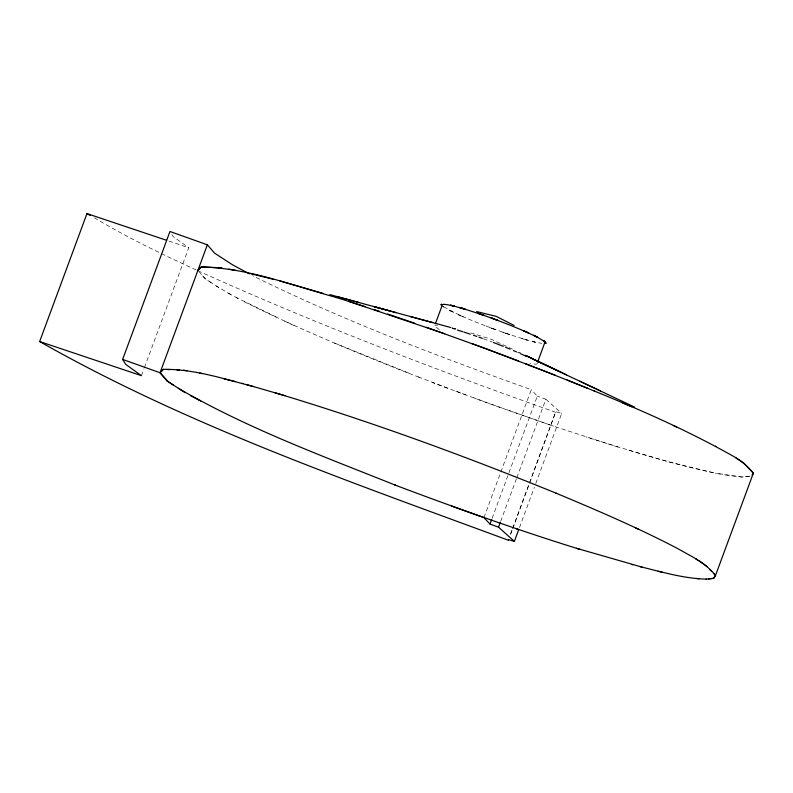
<?xml version="1.0" encoding="UTF-8"?>
<svg xmlns="http://www.w3.org/2000/svg" width="793" height="793" viewBox="0 0 793 793"><rect width="100%" height="100%" fill="white"/><g stroke="black" fill="none" stroke-linecap="round" stroke-linejoin="round"><path stroke-width="0.59" stroke-dasharray="3.96 2.97" d="M529.764 482.64L555.784 411.686L561.682 413.45L534.819 486.069M141.441 375.674L144.009 368.755M144.435 367.605L188.774 247.743L173.092 236.453L171.209 233.479M483.958 517.601L531.28 389.67C437.875 356.305 344.896 321.066 255.782 277.312L252.6 275.597M492.126 518.325L537.317 396.143L531.28 389.67M500.661 521.407L516.431 478.764M516.858 477.604L545.852 399.236L537.317 396.143M510.593 533.858L512.298 529.248M512.724 528.098L528.931 484.295M529.357 483.145L555.784 411.686M510.573 534.512L512.278 529.902M512.704 528.743L529.337 483.799M519.474 527.563L534.393 487.219M750.247 476.127L741.921 477.049L715.345 473.143M749.127 476.256L741.921 477.049L722.661 474.67M713.046 472.648L669.897 462.24L627.57 449.8M720.48 474.214C674.873 464.936 630.435 450.781 586.037 436.943M452.099 327.965L456.887 329.234M451.812 327.806L456.441 329.065M470.705 332.931L474.908 334.19M476.999 334.815L491.402 339.325L512.476 349.158M618.173 447.143L553.504 426.168L489.41 403.706L432.562 382.563M168.879 241.072L188.774 247.743M502.256 408.137L473.699 397.808M506.856 409.703L553.504 426.168M555.774 412.34C434.663 369.419 314.494 323.494 197.388 270.522M447.767 388.213L418.268 376.903M455.767 391.137L465.798 394.855M485.901 325.992L495.952 329.729A54.786 4.679 20.3 0 0 541.897 343.29M408.801 373.136L332.336 342.17M419.229 377.29C359.863 354.352 301.023 329.938 243.996 301.647M196.287 270.016C161.633 254.057 127.197 237.503 94.446 217.847M284.538 321.026L294.084 325.586M518.781 352.151L520.694 353.073M276.152 316.952L236.165 297.434M228.315 293.222L238.554 298.723M230.783 294.55L216.202 285.936M443.664 306.772L458.959 314.861A54.786 4.679 20.3 0 0 485.931 326.002M439.352 329.719L434.524 326.062A54.638 4.669 20.3 0 1 437.508 325.229M211.057 282.595L205.08 278.7L201.283 274.279M209.57 281.624L218.521 287.453M205.902 279.245L203.385 276.737M545.852 399.236L561.682 413.45M199.33 272.039L201.501 274.527M537.188 363.253A54.786 4.679 20.3 0 1 529.873 363.372M451.96 328.471A54.786 4.679 20.3 0 1 455.321 329.442M483.433 338.78A54.786 4.679 20.3 0 1 492.384 342.1M517.542 352.35A54.786 4.679 20.3 0 1 519.494 353.222M532.965 341.664L532.331 341.515L536.613 342.566L532.965 341.664M524.867 339.414L521.873 338.542L527.395 340.167L524.867 339.414M505.875 333.308L502.821 332.277L509.483 334.557L505.875 333.308M494.991 329.462L489.142 327.321L496.002 329.848L494.991 329.462M459.028 315.019L458.225 314.672L463.598 317.061L459.028 315.019M451.604 311.51L449.393 310.42L453.467 312.442L451.604 311.51M443.565 307.079L442.672 306.395L443.565 307.079"/><path stroke-width="1.19" d="M545.921 342.943L545.822 343.468L545.941 342.844M518.622 529.863L514.36 541.391L508.462 539.627L508.442 540.271C349.416 481.48 187.574 425.544 39.65 341.535L86.972 213.604L166.54 240.279M39.65 341.535L141.441 375.674L125.76 364.393L122.637 359.427L169.96 231.497L207.369 244.809L214.536 253.116L232.488 264.783L249.428 273.892M207.369 244.809L160.047 372.74L163.497 376.734M435.377 323.742L442.216 305.265A54.638 4.669 20.3 0 1 449.532 305.146L455.539 306.564A54.796 4.679 20.3 0 1 515.628 327.469A54.796 4.679 20.3 0 1 544.375 343.26M537.614 362.094L544.87 342.457M514.36 541.391L498.529 527.167L489.995 524.084L491.7 519.474M498.529 527.167L500.234 522.557M525.025 363.472C595.801 391.375 667.2 418.902 733.575 456.401C741.247 460.683 747.799 466.403 753.35 473.173L715.494 575.53L713.67 578.335L708.456 578.91M735.993 457.987L743.814 463.122L753.35 473.173L752.151 475.047L752.745 474.115M714.88 576.461L713.67 578.335L706.107 579.168M122.637 359.427L160.047 372.74L163.338 369.34C194.275 368.963 223.993 378.925 253.621 386.617M163.318 369.36L160.047 372.74L168.047 381.592M640.05 566.628C661.877 571.981 683.903 578.583 706.454 579.128M221.842 267.806L201.204 266.983L197.903 270.393L201.204 266.983C247.862 267.905 292.29 285.43 336.827 297.633M183.619 370.143L187.029 370.737M167.333 369.498L170.059 369.607M176.839 369.875L179.396 369.974M696.492 578.464L699.119 578.781M228.81 269.124L235.759 270.433M199.826 373.146L202.304 373.622M250.826 273.704L273.06 279.205M279.77 280.93L323.455 293.499M224.062 378.856L235.184 381.611M241.915 383.277L242.965 383.534M576.471 548.27L642.31 567.203M658.15 571.228L662.73 572.397M632.031 564.586L632.844 564.794M395.994 312.591L373.979 306.643L450.652 327.489M388.58 310.598L329.749 294.58M410.804 316.675L432.829 322.612M476.643 311.57L496.299 316.397L514.181 325.487M337.154 296.612L359.17 302.579M246.772 384.635L284.905 395.648M274.943 392.763C370.48 421.361 464.212 455.777 556.547 493.365C597.446 510.464 638.246 527.95 677.549 548.488C691.01 556.28 705.849 562.782 715.494 575.53L713.938 573.894M336.143 297.415L365.028 306.604M580.307 549.49C518.176 530.21 456.877 508.343 396.014 485.425L394.696 484.91M348.821 301.38L444.655 333.734M515.648 528.515L518.275 529.387M374.088 309.528L379.54 311.362M387.648 314.048L414.759 323.227M426.247 327.251L486.882 349.059L555.259 375.218M451.544 506.053L483.958 517.601L489.995 524.084M472.192 343.656L518.642 361.033M396.014 485.425C322.345 455.906 247.109 428.339 178.336 388.283M567.173 380.035L587.762 388.342M593.868 390.8L594.413 391.018M556.002 493.147L556.547 493.365M622.515 402.894L631.971 406.888M559.551 371.52L532.153 358.743L634.608 407.106M673.277 425.464L676.756 427.1M635.411 527.811L638.9 529.446M566.489 374.821L525.491 355.373L532.42 358.704L528.217 356.691M579.921 381.255L600.549 390.959M190.459 395.568L200.698 401.07M715.415 446.142L716.039 446.499M86.972 213.604L90.174 215.428M165.519 379.084L167.214 381.046L173.201 384.942M167.214 381.046L185.156 392.723M699.129 560.998L702.548 563.238M703.193 563.654L706.999 566.579M695.719 558.758L698.127 560.344M709.765 569.493L711.678 571.505M163.626 376.893L165.42 378.975M457.383 330.057A54.796 4.679 20.3 0 1 462.844 331.752M463.974 332.118A54.796 4.679 20.3 0 1 470.239 334.18M473.471 335.27A54.796 4.679 20.3 0 1 476.752 336.41M478.972 337.194A54.796 4.679 20.3 0 1 482.322 338.383M493.504 342.526A54.796 4.679 20.3 0 1 503.268 346.353M505.607 347.304A54.796 4.679 20.3 0 1 510.177 349.188M513.428 350.565A54.796 4.679 20.3 0 1 516.55 351.914M520.466 353.668A54.796 4.679 20.3 0 1 526.344 356.434M441.275 304.264L441.146 304.879L441.275 304.264M454.121 306.039L450.474 305.156L454.746 306.207L454.121 306.039M462.22 308.299L459.692 307.555L465.213 309.191L462.22 308.299M481.212 314.395L477.604 313.166L484.255 315.445L481.212 314.395M492.096 318.241L491.075 317.874L497.945 320.412L492.096 318.241M528.059 332.693L523.489 330.671L528.852 333.05L528.059 332.693M535.493 336.202L533.61 335.28L537.684 337.312L535.493 336.202M544.424 341.317L543.512 340.653L545.168 341.902L544.424 341.317"/></g></svg>
